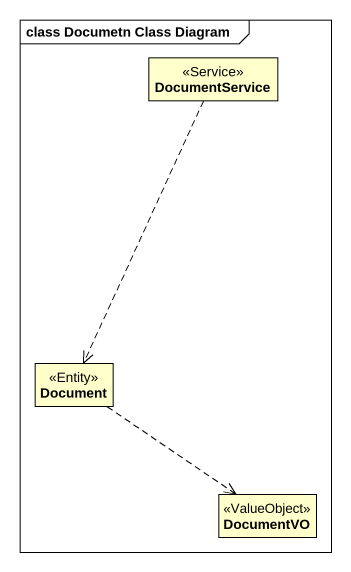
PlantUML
@startuml
mainframe class Documetn Class Diagram
hide circle
hide empty members
class DocumentService <<Service>>
class Document <<Entity>>
class DocumentVO <<ValueObject>>
DocumentService ..> Document
Document ..> DocumentVO
@enduml
